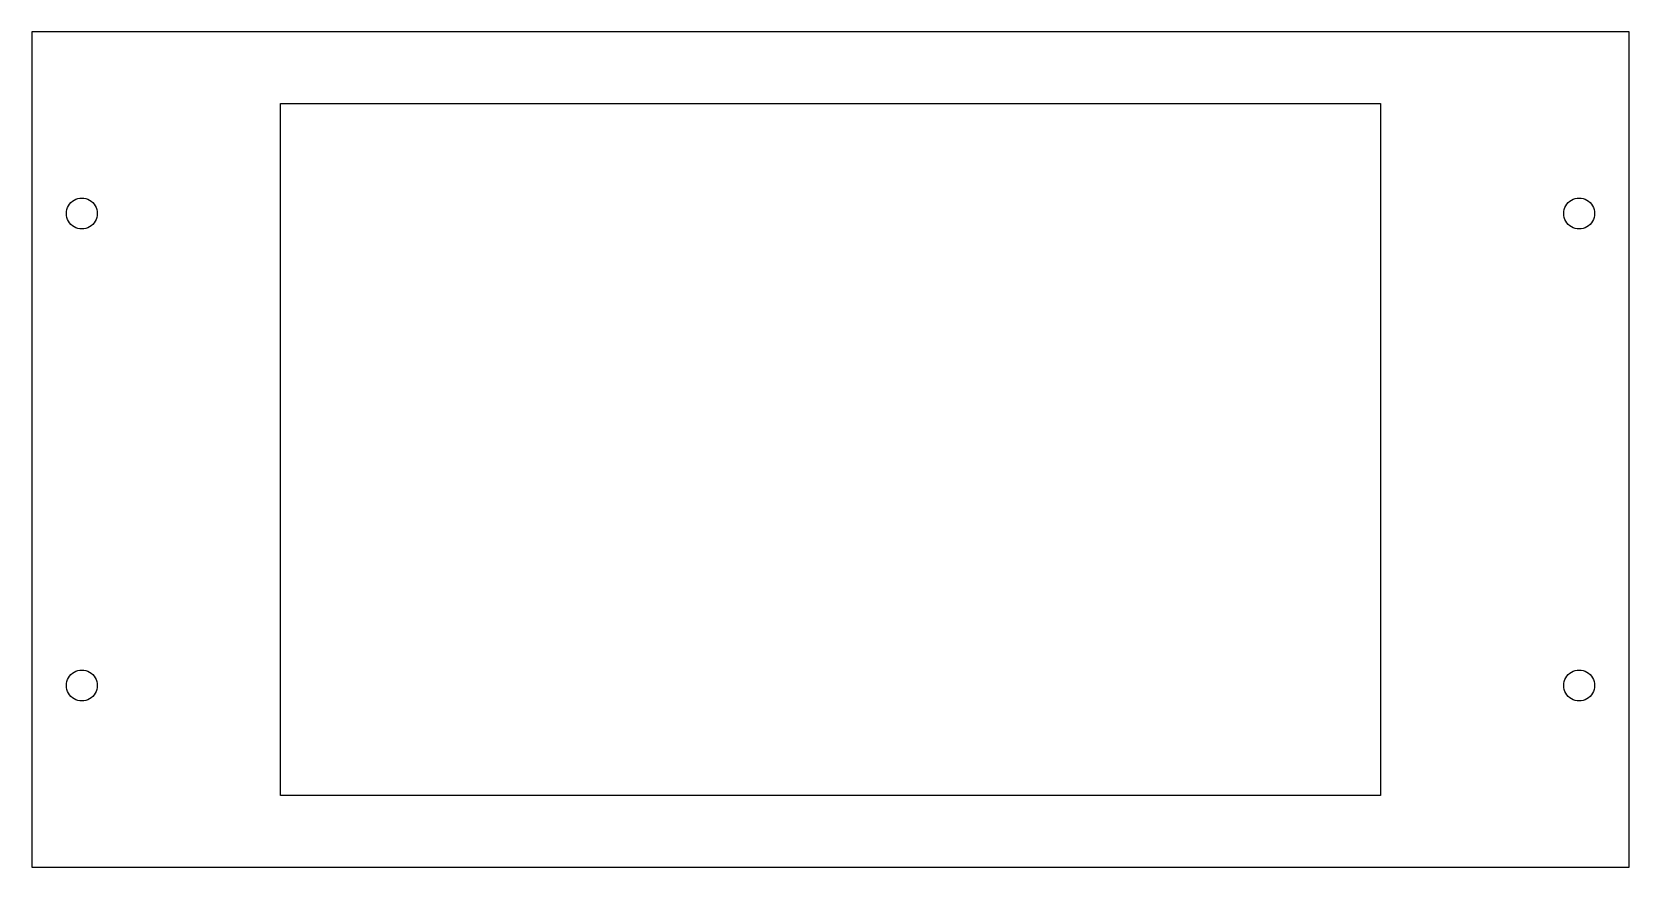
# Model space of a CAD drawing. Header units: metres. Extents: x 0 to 176, y 0 to 92.
import ezdxf

# ---------------------------------------------------------------- set-up
doc = ezdxf.new("R2010")
doc.units = ezdxf.units.M

msp = doc.modelspace()

# ---------------------------------------------------------------- linework, layer by layer
for p, q in [((176, 92), (0, 92)), ((0, 92), (0, 0)), ((176, 0), (176, 92)), ((27.4, 7.89999), (27.4, 84.1)), ((27.4, 84.1), (148.6, 84.1)), ((148.6, 84.1), (148.6, 7.89999)), ((3.79999, 72), (3.81453, 72.2219)), ((3.81453, 72.2219), (3.85793, 72.44)), ((3.85793, 72.44), (3.9294, 72.6506)), ((3.9294, 72.6506), (4.02776, 72.85)), ((4.02776, 72.85), (4.15129, 73.0349)), ((4.15129, 73.0349), (4.29791, 73.2021)), ((4.29791, 73.2021), (4.4651, 73.3487)), ((4.4651, 73.3487), (4.64999, 73.4722)), ((4.64999, 73.4722), (4.84943, 73.5706)), ((4.84943, 73.5706), (5.06, 73.6421)), ((5.06, 73.6421), (5.27809, 73.6855)), ((5.27809, 73.6855), (5.5, 73.7)), ((5.5, 73.7), (5.72189, 73.6855)), ((5.72189, 73.6855), (5.93999, 73.6421)), ((5.93999, 73.6421), (6.15056, 73.5706)), ((6.15056, 73.5706), (6.34999, 73.4722)), ((6.34999, 73.4722), (6.53488, 73.3487)), ((6.53488, 73.3487), (6.70207, 73.2021)), ((6.70207, 73.2021), (6.84869, 73.0349)), ((6.84869, 73.0349), (6.97223, 72.85)), ((6.97223, 72.85), (7.07059, 72.6506)), ((7.07059, 72.6506), (7.14206, 72.44)), ((7.14206, 72.44), (7.18546, 72.2219)), ((7.18546, 72.2219), (7.2, 72)), ((168.8, 72), (168.815, 72.2219)), ((168.815, 72.2219), (168.858, 72.44)), ((168.858, 72.44), (168.929, 72.6506)), ((168.929, 72.6506), (169.028, 72.85)), ((169.028, 72.85), (169.151, 73.0349)), ((169.151, 73.0349), (169.298, 73.2021)), ((169.298, 73.2021), (169.465, 73.3487)), ((169.465, 73.3487), (169.65, 73.4722)), ((169.65, 73.4722), (169.849, 73.5706)), ((169.849, 73.5706), (170.06, 73.6421)), ((170.06, 73.6421), (170.278, 73.6855)), ((170.278, 73.6855), (170.5, 73.7)), ((170.5, 73.7), (170.722, 73.6855)), ((170.722, 73.6855), (170.94, 73.6421)), ((170.94, 73.6421), (171.151, 73.5706)), ((171.151, 73.5706), (171.35, 73.4722)), ((171.35, 73.4722), (171.535, 73.3487)), ((171.535, 73.3487), (171.702, 73.2021)), ((171.702, 73.2021), (171.849, 73.0349)), ((171.849, 73.0349), (171.972, 72.85)), ((171.972, 72.85), (172.071, 72.6506)), ((172.071, 72.6506), (172.142, 72.44)), ((172.142, 72.44), (172.185, 72.2219)), ((172.185, 72.2219), (172.2, 72)), ((3.81453, 71.7781), (3.79999, 72)), ((3.85793, 71.56), (3.81453, 71.7781)), ((3.9294, 71.3494), (3.85793, 71.56)), ((4.02776, 71.15), (3.9294, 71.3494)), ((4.15129, 70.9651), (4.02776, 71.15)), ((4.29791, 70.7979), (4.15129, 70.9651)), ((4.4651, 70.6513), (4.29791, 70.7979)), ((4.64999, 70.5278), (4.4651, 70.6513)), ((4.84943, 70.4294), (4.64999, 70.5278)), ((5.06, 70.3579), (4.84943, 70.4294)), ((6.15056, 70.4294), (5.93999, 70.3579)), ((6.34999, 70.5278), (6.15056, 70.4294)), ((6.53488, 70.6513), (6.34999, 70.5278)), ((6.70207, 70.7979), (6.53488, 70.6513)), ((6.84869, 70.9651), (6.70207, 70.7979)), ((6.97223, 71.15), (6.84869, 70.9651)), ((7.07059, 71.3494), (6.97223, 71.15)), ((7.14206, 71.56), (7.07059, 71.3494)), ((7.18546, 71.7781), (7.14206, 71.56)), ((7.2, 72), (7.18546, 71.7781)), ((168.815, 71.7781), (168.8, 72)), ((168.858, 71.56), (168.815, 71.7781)), ((168.929, 71.3494), (168.858, 71.56)), ((169.028, 71.15), (168.929, 71.3494)), ((169.151, 70.9651), (169.028, 71.15)), ((169.298, 70.7979), (169.151, 70.9651)), ((169.465, 70.6513), (169.298, 70.7979)), ((169.65, 70.5278), (169.465, 70.6513)), ((169.849, 70.4294), (169.65, 70.5278)), ((170.06, 70.3579), (169.849, 70.4294)), ((171.151, 70.4294), (170.94, 70.3579)), ((171.35, 70.5278), (171.151, 70.4294)), ((171.535, 70.6513), (171.35, 70.5278)), ((171.702, 70.7979), (171.535, 70.6513)), ((171.849, 70.9651), (171.702, 70.7979)), ((171.972, 71.15), (171.849, 70.9651)), ((172.071, 71.3494), (171.972, 71.15)), ((172.142, 71.56), (172.071, 71.3494)), ((172.185, 71.7781), (172.142, 71.56)), ((172.2, 72), (172.185, 71.7781)), ((5.27809, 70.3145), (5.06, 70.3579)), ((5.5, 70.3), (5.27809, 70.3145)), ((5.72189, 70.3145), (5.5, 70.3)), ((5.93999, 70.3579), (5.72189, 70.3145)), ((170.278, 70.3145), (170.06, 70.3579)), ((170.5, 70.3), (170.278, 70.3145)), ((170.722, 70.3145), (170.5, 70.3)), ((170.94, 70.3579), (170.722, 70.3145)), ((4.15129, 21.0349), (4.29791, 21.2021)), ((4.29791, 21.2021), (4.4651, 21.3487)), ((4.4651, 21.3487), (4.64999, 21.4722)), ((4.64999, 21.4722), (4.84943, 21.5706)), ((4.84943, 21.5706), (5.06, 21.6421)), ((5.06, 21.6421), (5.27809, 21.6855)), ((5.27809, 21.6855), (5.5, 21.7)), ((5.5, 21.7), (5.72189, 21.6855)), ((5.72189, 21.6855), (5.93999, 21.6421)), ((5.93999, 21.6421), (6.15056, 21.5706)), ((6.15056, 21.5706), (6.34999, 21.4722)), ((6.34999, 21.4722), (6.53488, 21.3487)), ((6.53488, 21.3487), (6.70207, 21.2021)), ((6.70207, 21.2021), (6.84869, 21.0349)), ((169.151, 21.0349), (169.298, 21.2021)), ((169.298, 21.2021), (169.465, 21.3487)), ((169.465, 21.3487), (169.65, 21.4722)), ((169.65, 21.4722), (169.849, 21.5706)), ((169.849, 21.5706), (170.06, 21.6421)), ((170.06, 21.6421), (170.278, 21.6855)), ((170.278, 21.6855), (170.5, 21.7)), ((170.5, 21.7), (170.722, 21.6855)), ((170.722, 21.6855), (170.94, 21.6421)), ((170.94, 21.6421), (171.151, 21.5706)), ((171.151, 21.5706), (171.35, 21.4722)), ((171.35, 21.4722), (171.535, 21.3487)), ((171.535, 21.3487), (171.702, 21.2021)), ((171.702, 21.2021), (171.849, 21.0349)), ((3.79999, 20), (3.81453, 20.2219)), ((3.81453, 19.7781), (3.79999, 20)), ((3.81453, 20.2219), (3.85793, 20.44)), ((3.85793, 19.56), (3.81453, 19.7781)), ((3.85793, 20.44), (3.9294, 20.6506)), ((3.9294, 19.3494), (3.85793, 19.56)), ((3.9294, 20.6506), (4.02776, 20.85)), ((4.02776, 20.85), (4.15129, 21.0349)), ((6.84869, 21.0349), (6.97223, 20.85)), ((6.97223, 20.85), (7.07059, 20.6506)), ((7.07059, 20.6506), (7.14206, 20.44)), ((7.14206, 19.56), (7.07059, 19.3494)), ((7.14206, 20.44), (7.18546, 20.2219)), ((7.18546, 19.7781), (7.14206, 19.56)), ((7.18546, 20.2219), (7.2, 20)), ((7.2, 20), (7.18546, 19.7781)), ((168.8, 20), (168.815, 20.2219)), ((168.815, 19.7781), (168.8, 20)), ((168.815, 20.2219), (168.858, 20.44)), ((168.858, 19.56), (168.815, 19.7781)), ((168.858, 20.44), (168.929, 20.6506)), ((168.929, 19.3494), (168.858, 19.56)), ((168.929, 20.6506), (169.028, 20.85)), ((169.028, 20.85), (169.151, 21.0349)), ((171.849, 21.0349), (171.972, 20.85)), ((171.972, 20.85), (172.071, 20.6506)), ((172.071, 20.6506), (172.142, 20.44)), ((172.142, 19.56), (172.071, 19.3494)), ((172.142, 20.44), (172.185, 20.2219)), ((172.185, 19.7781), (172.142, 19.56)), ((172.185, 20.2219), (172.2, 20)), ((172.2, 20), (172.185, 19.7781)), ((4.02776, 19.15), (3.9294, 19.3494)), ((4.15129, 18.9651), (4.02776, 19.15)), ((4.29791, 18.7979), (4.15129, 18.9651)), ((4.4651, 18.6513), (4.29791, 18.7979)), ((4.64999, 18.5278), (4.4651, 18.6513)), ((4.84943, 18.4294), (4.64999, 18.5278)), ((5.06, 18.3579), (4.84943, 18.4294)), ((5.27809, 18.3145), (5.06, 18.3579)), ((5.5, 18.3), (5.27809, 18.3145)), ((5.72189, 18.3145), (5.5, 18.3)), ((5.93999, 18.3579), (5.72189, 18.3145)), ((6.15056, 18.4294), (5.93999, 18.3579)), ((6.34999, 18.5278), (6.15056, 18.4294)), ((6.53488, 18.6513), (6.34999, 18.5278)), ((6.70207, 18.7979), (6.53488, 18.6513)), ((6.84869, 18.9651), (6.70207, 18.7979)), ((6.97223, 19.15), (6.84869, 18.9651)), ((7.07059, 19.3494), (6.97223, 19.15)), ((169.028, 19.15), (168.929, 19.3494)), ((169.151, 18.9651), (169.028, 19.15)), ((169.298, 18.7979), (169.151, 18.9651)), ((169.465, 18.6513), (169.298, 18.7979)), ((169.65, 18.5278), (169.465, 18.6513)), ((169.849, 18.4294), (169.65, 18.5278)), ((170.06, 18.3579), (169.849, 18.4294)), ((170.278, 18.3145), (170.06, 18.3579)), ((170.5, 18.3), (170.278, 18.3145)), ((170.722, 18.3145), (170.5, 18.3)), ((170.94, 18.3579), (170.722, 18.3145)), ((171.151, 18.4294), (170.94, 18.3579)), ((171.35, 18.5278), (171.151, 18.4294)), ((171.535, 18.6513), (171.35, 18.5278)), ((171.702, 18.7979), (171.535, 18.6513)), ((171.849, 18.9651), (171.702, 18.7979)), ((171.972, 19.15), (171.849, 18.9651)), ((172.071, 19.3494), (171.972, 19.15)), ((148.6, 7.89999), (27.4, 7.89999)), ((0, 0), (176, 0))]:
    msp.add_line(p, q)

doc.saveas('drawing.dxf')
